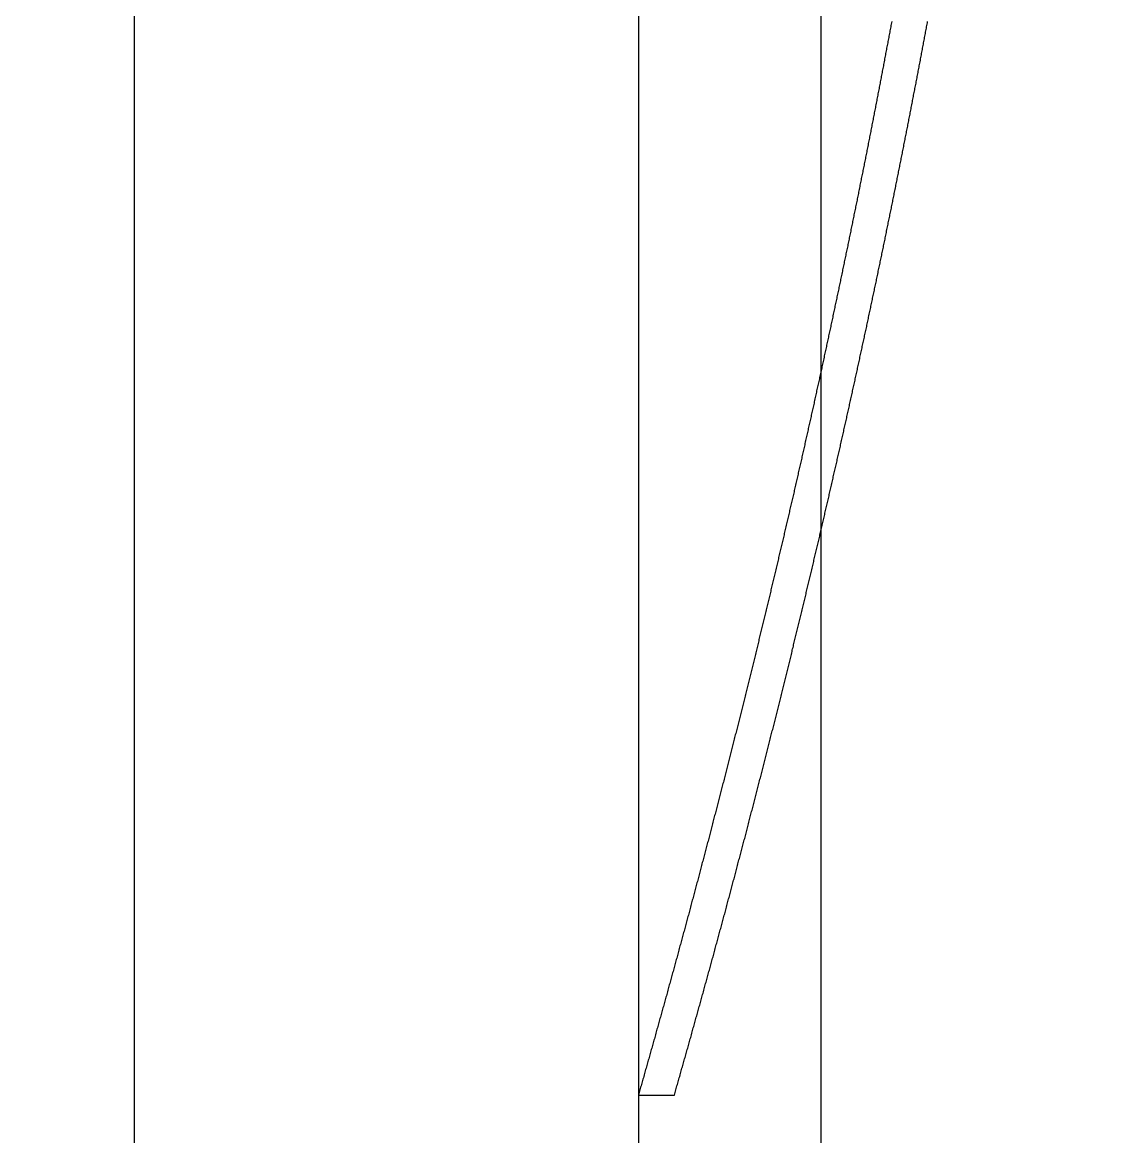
# Model space of a CAD drawing. Extents: x -3500 to 3500, y -1450 to 1450.
# Drawn here: x -722.826 to -719.561, y -223.124 to -219.807 of the extents above; entities that cross this region are included whole.
import ezdxf

# ---------------------------------------------------------------- set-up
doc = ezdxf.new("R2010")
doc.units = 0

msp = doc.modelspace()

# ---------------------------------------------------------------- linework, layer by layer
at = {"layer": 'EOS6MetalLayer'}
msp.add_lwpolyline([(-720.45, -235.028), (-723.45, -235.028), (-723.45, -1.5), (-867.564, -1.5), (-867.564, -235.028), (-870.564, -235.028), (-870.564, 1.5), (-723.45, 1.5), (-723.45, 235.028), (-720.45, 235.028)], close=True, dxfattribs=at)
at = {"layer": 'HBSiProtectLayer'}
msp.add_lwpolyline([(-720.993, -280), (-717.621, -280), (-717.621, 280), (-720.993, 280)], close=True, dxfattribs=at)
at = {"layer": 'NegLayer'}
msp.add_lwpolyline([(-722.493, -225), (-716.121, -225), (-716.121, 225), (-722.493, 225)], close=True, dxfattribs=at)
at = {"layer": 'SiLayer'}
msp.add_lwpolyline([(-720.2395, -219.804), (-720.2402, -219.808), (-720.241, -219.812), (-720.2417, -219.816), (-720.2424, -219.82), (-720.2432, -219.824), (-720.2439, -219.828), (-720.2447, -219.832), (-720.2454, -219.836), (-720.2462, -219.84), (-720.2469, -219.844), (-720.2477, -219.848), (-720.2484, -219.852), (-720.2492, -219.856), (-720.2499, -219.86), (-720.2507, -219.864), (-720.2514, -219.868), (-720.2522, -219.872), (-720.2529, -219.876), (-720.2537, -219.88), (-720.2544, -219.884), (-720.2552, -219.888), (-720.2559, -219.892), (-720.2567, -219.896), (-720.2574, -219.9), (-720.2582, -219.904), (-720.2589, -219.908), (-720.2597, -219.912), (-720.2605, -219.916), (-720.2612, -219.92), (-720.262, -219.924), (-720.2627, -219.928), (-720.2635, -219.932), (-720.2642, -219.936), (-720.265, -219.94), (-720.2658, -219.944), (-720.2665, -219.948), (-720.2673, -219.952), (-720.268, -219.956), (-720.2688, -219.96), (-720.2696, -219.964), (-720.2703, -219.968), (-720.2711, -219.972), (-720.2718, -219.976), (-720.2726, -219.98), (-720.2734, -219.984), (-720.2741, -219.988), (-720.2749, -219.992), (-720.2757, -219.996), (-720.2764, -220), (-720.2772, -220.004), (-720.278, -220.008), (-720.2787, -220.012), (-720.2795, -220.016), (-720.2803, -220.02), (-720.2811, -220.024), (-720.2818, -220.028), (-720.2826, -220.032), (-720.2834, -220.036), (-720.2841, -220.04), (-720.2849, -220.044), (-720.2857, -220.048), (-720.2865, -220.052), (-720.2872, -220.056), (-720.288, -220.06), (-720.2888, -220.064), (-720.2896, -220.068), (-720.2903, -220.072), (-720.2911, -220.076), (-720.2919, -220.08), (-720.2927, -220.084), (-720.2934, -220.088), (-720.2942, -220.092), (-720.295, -220.096), (-720.2958, -220.1), (-720.2965, -220.104), (-720.2973, -220.108), (-720.2981, -220.112), (-720.2989, -220.116), (-720.2997, -220.12), (-720.3005, -220.124), (-720.3012, -220.128), (-720.302, -220.132), (-720.3028, -220.136), (-720.3036, -220.14), (-720.3044, -220.144), (-720.3052, -220.148), (-720.3059, -220.152), (-720.3067, -220.156), (-720.3075, -220.16), (-720.3083, -220.164), (-720.3091, -220.168), (-720.3099, -220.172), (-720.3107, -220.176), (-720.3115, -220.18), (-720.3123, -220.184), (-720.313, -220.188), (-720.3138, -220.192), (-720.3146, -220.196), (-720.3154, -220.2), (-720.3162, -220.204), (-720.317, -220.208), (-720.3178, -220.212), (-720.3186, -220.216), (-720.3194, -220.22), (-720.3202, -220.224), (-720.321, -220.228), (-720.3218, -220.232), (-720.3226, -220.236), (-720.3234, -220.24), (-720.3242, -220.244), (-720.325, -220.248), (-720.3258, -220.252), (-720.3266, -220.256), (-720.3274, -220.26), (-720.3282, -220.264), (-720.329, -220.268), (-720.3298, -220.272), (-720.3306, -220.276), (-720.3314, -220.28), (-720.3322, -220.284), (-720.333, -220.288), (-720.3338, -220.292), (-720.3346, -220.296), (-720.3354, -220.3), (-720.3362, -220.304), (-720.337, -220.308), (-720.3378, -220.312), (-720.3386, -220.316), (-720.3394, -220.32), (-720.3402, -220.324), (-720.341, -220.328), (-720.3418, -220.332), (-720.3426, -220.336), (-720.3434, -220.34), (-720.3443, -220.344), (-720.3451, -220.348), (-720.3459, -220.352), (-720.3467, -220.356), (-720.3475, -220.36), (-720.3483, -220.364), (-720.3491, -220.368), (-720.3499, -220.372), (-720.3508, -220.376), (-720.3516, -220.38), (-720.3524, -220.384), (-720.3532, -220.388), (-720.354, -220.392), (-720.3548, -220.396), (-720.3557, -220.4), (-720.3565, -220.404), (-720.3573, -220.408), (-720.3581, -220.412), (-720.3589, -220.416), (-720.3597, -220.42), (-720.3606, -220.424), (-720.3614, -220.428), (-720.3622, -220.432), (-720.363, -220.436), (-720.3639, -220.44), (-720.3647, -220.444), (-720.3655, -220.448), (-720.3663, -220.452), (-720.3671, -220.456), (-720.368, -220.46), (-720.3688, -220.464), (-720.3696, -220.468), (-720.3704, -220.472), (-720.3713, -220.476), (-720.3721, -220.48), (-720.3729, -220.484), (-720.3738, -220.488), (-720.3746, -220.492), (-720.3754, -220.496), (-720.3762, -220.5), (-720.3771, -220.504), (-720.3779, -220.508), (-720.3787, -220.512), (-720.3796, -220.516), (-720.3804, -220.52), (-720.3812, -220.524), (-720.3821, -220.528), (-720.3829, -220.532), (-720.3837, -220.536), (-720.3846, -220.54), (-720.3854, -220.544), (-720.3862, -220.548), (-720.3871, -220.552), (-720.3879, -220.556), (-720.3888, -220.56), (-720.3896, -220.564), (-720.3904, -220.568), (-720.3913, -220.572), (-720.3921, -220.576), (-720.3929, -220.58), (-720.3938, -220.584), (-720.3946, -220.588), (-720.3955, -220.592), (-720.3963, -220.596), (-720.3972, -220.6), (-720.398, -220.604), (-720.3988, -220.608), (-720.3997, -220.612), (-720.4005, -220.616), (-720.4014, -220.62), (-720.4022, -220.624), (-720.4031, -220.628), (-720.4039, -220.632), (-720.4048, -220.636), (-720.4056, -220.64), (-720.4065, -220.644), (-720.4073, -220.648), (-720.4082, -220.652), (-720.409, -220.656), (-720.4099, -220.66), (-720.4107, -220.664), (-720.4116, -220.668), (-720.4124, -220.672), (-720.4133, -220.676), (-720.4141, -220.68), (-720.415, -220.684), (-720.4158, -220.688), (-720.4167, -220.692), (-720.4175, -220.696), (-720.4184, -220.7), (-720.4192, -220.704), (-720.4201, -220.708), (-720.4209, -220.712), (-720.4218, -220.716), (-720.4227, -220.72), (-720.4235, -220.724), (-720.4244, -220.728), (-720.4252, -220.732), (-720.4261, -220.736), (-720.427, -220.74), (-720.4278, -220.744), (-720.4287, -220.748), (-720.4295, -220.752), (-720.4304, -220.756), (-720.4313, -220.76), (-720.4321, -220.764), (-720.433, -220.768), (-720.4339, -220.772), (-720.4347, -220.776), (-720.4356, -220.78), (-720.4365, -220.784), (-720.4373, -220.788), (-720.4382, -220.792), (-720.4391, -220.796), (-720.4399, -220.8), (-720.4408, -220.804), (-720.4417, -220.808), (-720.4425, -220.812), (-720.4434, -220.816), (-720.4443, -220.82), (-720.4451, -220.824), (-720.446, -220.828), (-720.4469, -220.832), (-720.4478, -220.836), (-720.4486, -220.84), (-720.4495, -220.844), (-720.4504, -220.848), (-720.4512, -220.852), (-720.4521, -220.856), (-720.453, -220.86), (-720.4539, -220.864), (-720.4547, -220.868), (-720.4556, -220.872), (-720.4565, -220.876), (-720.4574, -220.88), (-720.4583, -220.884), (-720.4591, -220.888), (-720.46, -220.892), (-720.4609, -220.896), (-720.4618, -220.9), (-720.4627, -220.904), (-720.4635, -220.908), (-720.4644, -220.912), (-720.4653, -220.916), (-720.4662, -220.92), (-720.4671, -220.924), (-720.468, -220.928), (-720.4688, -220.932), (-720.4697, -220.936), (-720.4706, -220.94), (-720.4715, -220.944), (-720.4724, -220.948), (-720.4733, -220.952), (-720.4742, -220.956), (-720.475, -220.96), (-720.4759, -220.964), (-720.4768, -220.968), (-720.4777, -220.972), (-720.4786, -220.976), (-720.4795, -220.98), (-720.4804, -220.984), (-720.4813, -220.988), (-720.4822, -220.992), (-720.4831, -220.996), (-720.4839, -221), (-720.4848, -221.004), (-720.4857, -221.008), (-720.4866, -221.012), (-720.4875, -221.016), (-720.4884, -221.02), (-720.4893, -221.024), (-720.4902, -221.028), (-720.4911, -221.032), (-720.492, -221.036), (-720.4929, -221.04), (-720.4938, -221.044), (-720.4947, -221.048), (-720.4956, -221.052), (-720.4965, -221.056), (-720.4974, -221.06), (-720.4983, -221.064), (-720.4992, -221.068), (-720.5001, -221.072), (-720.501, -221.076), (-720.5019, -221.08), (-720.5028, -221.084), (-720.5037, -221.088), (-720.5046, -221.092), (-720.5055, -221.096), (-720.5064, -221.1), (-720.5073, -221.104), (-720.5082, -221.108), (-720.5091, -221.112), (-720.5101, -221.116), (-720.511, -221.12), (-720.5119, -221.124), (-720.5128, -221.128), (-720.5137, -221.132), (-720.5146, -221.136), (-720.5155, -221.14), (-720.5164, -221.144), (-720.5173, -221.148), (-720.5182, -221.152), (-720.5192, -221.156), (-720.5201, -221.16), (-720.521, -221.164), (-720.5219, -221.168), (-720.5228, -221.172), (-720.5237, -221.176), (-720.5246, -221.18), (-720.5256, -221.184), (-720.5265, -221.188), (-720.5274, -221.192), (-720.5283, -221.196), (-720.5292, -221.2), (-720.5301, -221.204), (-720.5311, -221.208), (-720.532, -221.212), (-720.5329, -221.216), (-720.5338, -221.22), (-720.5347, -221.224), (-720.5357, -221.228), (-720.5366, -221.232), (-720.5375, -221.236), (-720.5384, -221.24), (-720.5394, -221.244), (-720.5403, -221.248), (-720.5412, -221.252), (-720.5421, -221.256), (-720.5431, -221.26), (-720.544, -221.264), (-720.5449, -221.268), (-720.5458, -221.272), (-720.5468, -221.276), (-720.5477, -221.28), (-720.5486, -221.284), (-720.5496, -221.288), (-720.5505, -221.292), (-720.5514, -221.296), (-720.5523, -221.3), (-720.5533, -221.304), (-720.5542, -221.308), (-720.5551, -221.312), (-720.5561, -221.316), (-720.557, -221.32), (-720.5579, -221.324), (-720.5589, -221.328), (-720.5598, -221.332), (-720.5607, -221.336), (-720.5617, -221.34), (-720.5626, -221.344), (-720.5636, -221.348), (-720.5645, -221.352), (-720.5654, -221.356), (-720.5664, -221.36), (-720.5673, -221.364), (-720.5682, -221.368), (-720.5692, -221.372), (-720.5701, -221.376), (-720.5711, -221.38), (-720.572, -221.384), (-720.5729, -221.388), (-720.5739, -221.392), (-720.5748, -221.396), (-720.5758, -221.4), (-720.5767, -221.404), (-720.5777, -221.408), (-720.5786, -221.412), (-720.5796, -221.416), (-720.5805, -221.42), (-720.5814, -221.424), (-720.5824, -221.428), (-720.5833, -221.432), (-720.5843, -221.436), (-720.5852, -221.44), (-720.5862, -221.444), (-720.5871, -221.448), (-720.5881, -221.452), (-720.589, -221.456), (-720.59, -221.46), (-720.5909, -221.464), (-720.5919, -221.468), (-720.5928, -221.472), (-720.5938, -221.476), (-720.5947, -221.48), (-720.5957, -221.484), (-720.5967, -221.488), (-720.5976, -221.492), (-720.5986, -221.496), (-720.5995, -221.5), (-720.6005, -221.504), (-720.6014, -221.508), (-720.6024, -221.512), (-720.6033, -221.516), (-720.6043, -221.52), (-720.6053, -221.524), (-720.6062, -221.528), (-720.6072, -221.532), (-720.6081, -221.536), (-720.6091, -221.54), (-720.6101, -221.544), (-720.611, -221.548), (-720.612, -221.552), (-720.613, -221.556), (-720.6139, -221.56), (-720.6149, -221.564), (-720.6158, -221.568), (-720.6168, -221.572), (-720.6178, -221.576), (-720.6187, -221.58), (-720.6197, -221.584), (-720.6207, -221.588), (-720.6216, -221.592), (-720.6226, -221.596), (-720.6236, -221.6), (-720.6245, -221.604), (-720.6255, -221.608), (-720.6265, -221.612), (-720.6275, -221.616), (-720.6284, -221.62), (-720.6294, -221.624), (-720.6304, -221.628), (-720.6313, -221.632), (-720.6323, -221.636), (-720.6333, -221.64), (-720.6343, -221.644), (-720.6352, -221.648), (-720.6362, -221.652), (-720.6372, -221.656), (-720.6382, -221.66), (-720.6391, -221.664), (-720.6401, -221.668), (-720.6411, -221.672), (-720.6421, -221.676), (-720.643, -221.68), (-720.644, -221.684), (-720.645, -221.688), (-720.646, -221.692), (-720.647, -221.696), (-720.6479, -221.7), (-720.6489, -221.704), (-720.6499, -221.708), (-720.6509, -221.712), (-720.6519, -221.716), (-720.6529, -221.72), (-720.6538, -221.724), (-720.6548, -221.728), (-720.6558, -221.732), (-720.6568, -221.736), (-720.6578, -221.74), (-720.6588, -221.744), (-720.6598, -221.748), (-720.6607, -221.752), (-720.6617, -221.756), (-720.6627, -221.76), (-720.6637, -221.764), (-720.6647, -221.768), (-720.6657, -221.772), (-720.6667, -221.776), (-720.6677, -221.78), (-720.6687, -221.784), (-720.6697, -221.788), (-720.6706, -221.792), (-720.6716, -221.796), (-720.6726, -221.8), (-720.6736, -221.804), (-720.6746, -221.808), (-720.6756, -221.812), (-720.6766, -221.816), (-720.6776, -221.82), (-720.6786, -221.824), (-720.6796, -221.828), (-720.6806, -221.832), (-720.6816, -221.836), (-720.6826, -221.84), (-720.6836, -221.844), (-720.6846, -221.848), (-720.6856, -221.852), (-720.6866, -221.856), (-720.6876, -221.86), (-720.6886, -221.864), (-720.6896, -221.868), (-720.6906, -221.872), (-720.6916, -221.876), (-720.6926, -221.88), (-720.6936, -221.884), (-720.6946, -221.888), (-720.6956, -221.892), (-720.6966, -221.896), (-720.6976, -221.9), (-720.6986, -221.904), (-720.6996, -221.908), (-720.7006, -221.912), (-720.7017, -221.916), (-720.7027, -221.92), (-720.7037, -221.924), (-720.7047, -221.928), (-720.7057, -221.932), (-720.7067, -221.936), (-720.7077, -221.94), (-720.7087, -221.944), (-720.7097, -221.948), (-720.7108, -221.952), (-720.7118, -221.956), (-720.7128, -221.96), (-720.7138, -221.964), (-720.7148, -221.968), (-720.7158, -221.972), (-720.7168, -221.976), (-720.7179, -221.98), (-720.7189, -221.984), (-720.7199, -221.988), (-720.7209, -221.992), (-720.7219, -221.996), (-720.7229, -222), (-720.724, -222.004), (-720.725, -222.008), (-720.726, -222.012), (-720.727, -222.016), (-720.728, -222.02), (-720.7291, -222.024), (-720.7301, -222.028), (-720.7311, -222.032), (-720.7321, -222.036), (-720.7332, -222.04), (-720.7342, -222.044), (-720.7352, -222.048), (-720.7362, -222.052), (-720.7373, -222.056), (-720.7383, -222.06), (-720.7393, -222.064), (-720.7403, -222.068), (-720.7414, -222.072), (-720.7424, -222.076), (-720.7434, -222.08), (-720.7444, -222.084), (-720.7455, -222.088), (-720.7465, -222.092), (-720.7475, -222.096), (-720.7486, -222.1), (-720.7496, -222.104), (-720.7506, -222.108), (-720.7517, -222.112), (-720.7527, -222.116), (-720.7537, -222.12), (-720.7548, -222.124), (-720.7558, -222.128), (-720.7568, -222.132), (-720.7579, -222.136), (-720.7589, -222.14), (-720.7599, -222.144), (-720.761, -222.148), (-720.762, -222.152), (-720.7631, -222.156), (-720.7641, -222.16), (-720.7651, -222.164), (-720.7662, -222.168), (-720.7672, -222.172), (-720.7682, -222.176), (-720.7693, -222.18), (-720.7703, -222.184), (-720.7714, -222.188), (-720.7724, -222.192), (-720.7735, -222.196), (-720.7745, -222.2), (-720.7755, -222.204), (-720.7766, -222.208), (-720.7776, -222.212), (-720.7787, -222.216), (-720.7797, -222.22), (-720.7808, -222.224), (-720.7818, -222.228), (-720.7829, -222.232), (-720.7839, -222.236), (-720.785, -222.24), (-720.786, -222.244), (-720.7871, -222.248), (-720.7881, -222.252), (-720.7892, -222.256), (-720.7902, -222.26), (-720.7913, -222.264), (-720.7923, -222.268), (-720.7934, -222.272), (-720.7944, -222.276), (-720.7955, -222.28), (-720.7965, -222.284), (-720.7976, -222.288), (-720.7986, -222.292), (-720.7997, -222.296), (-720.8008, -222.3), (-720.8018, -222.304), (-720.8029, -222.308), (-720.8039, -222.312), (-720.805, -222.316), (-720.806, -222.32), (-720.8071, -222.324), (-720.8082, -222.328), (-720.8092, -222.332), (-720.8103, -222.336), (-720.8113, -222.34), (-720.8124, -222.344), (-720.8135, -222.348), (-720.8145, -222.352), (-720.8156, -222.356), (-720.8167, -222.36), (-720.8177, -222.364), (-720.8188, -222.368), (-720.8198, -222.372), (-720.8209, -222.376), (-720.822, -222.38), (-720.823, -222.384), (-720.8241, -222.388), (-720.8252, -222.392), (-720.8262, -222.396), (-720.8273, -222.4), (-720.8284, -222.404), (-720.8295, -222.408), (-720.8305, -222.412), (-720.8316, -222.416), (-720.8327, -222.42), (-720.8337, -222.424), (-720.8348, -222.428), (-720.8359, -222.432), (-720.837, -222.436), (-720.838, -222.44), (-720.8391, -222.444), (-720.8402, -222.448), (-720.8413, -222.452), (-720.8423, -222.456), (-720.8434, -222.46), (-720.8445, -222.464), (-720.8456, -222.468), (-720.8466, -222.472), (-720.8477, -222.476), (-720.8488, -222.48), (-720.8499, -222.484), (-720.8509, -222.488), (-720.852, -222.492), (-720.8531, -222.496), (-720.8542, -222.5), (-720.8553, -222.504), (-720.8564, -222.508), (-720.8574, -222.512), (-720.8585, -222.516), (-720.8596, -222.52), (-720.8607, -222.524), (-720.8618, -222.528), (-720.8629, -222.532), (-720.8639, -222.536), (-720.865, -222.54), (-720.8661, -222.544), (-720.8672, -222.548), (-720.8683, -222.552), (-720.8694, -222.556), (-720.8705, -222.56), (-720.8716, -222.564), (-720.8726, -222.568), (-720.8737, -222.572), (-720.8748, -222.576), (-720.8759, -222.58), (-720.877, -222.584), (-720.8781, -222.588), (-720.8792, -222.592), (-720.8803, -222.596), (-720.8814, -222.6), (-720.8825, -222.604), (-720.8836, -222.608), (-720.8847, -222.612), (-720.8858, -222.616), (-720.8869, -222.62), (-720.8879, -222.624), (-720.889, -222.628), (-720.8901, -222.632), (-720.8912, -222.636), (-720.8923, -222.64), (-720.8934, -222.644), (-720.8945, -222.648), (-720.8956, -222.652), (-720.8967, -222.656), (-720.8978, -222.66), (-720.8989, -222.664), (-720.9, -222.668), (-720.9011, -222.672), (-720.9022, -222.676), (-720.9034, -222.68), (-720.9045, -222.684), (-720.9056, -222.688), (-720.9067, -222.692), (-720.9078, -222.696), (-720.9089, -222.7), (-720.91, -222.704), (-720.9111, -222.708), (-720.9122, -222.712), (-720.9133, -222.716), (-720.9144, -222.72), (-720.9155, -222.724), (-720.9166, -222.728), (-720.9177, -222.732), (-720.9189, -222.736), (-720.92, -222.74), (-720.9211, -222.744), (-720.9222, -222.748), (-720.9233, -222.752), (-720.9244, -222.756), (-720.9255, -222.76), (-720.9266, -222.764), (-720.9278, -222.768), (-720.9289, -222.772), (-720.93, -222.776), (-720.9311, -222.78), (-720.9322, -222.784), (-720.9333, -222.788), (-720.9345, -222.792), (-720.9356, -222.796), (-720.9367, -222.8), (-720.9378, -222.804), (-720.9389, -222.808), (-720.94, -222.812), (-720.9412, -222.816), (-720.9423, -222.82), (-720.9434, -222.824), (-720.9445, -222.828), (-720.9457, -222.832), (-720.9468, -222.836), (-720.9479, -222.84), (-720.949, -222.844), (-720.9501, -222.848), (-720.9513, -222.852), (-720.9524, -222.856), (-720.9535, -222.86), (-720.9547, -222.864), (-720.9558, -222.868), (-720.9569, -222.872), (-720.958, -222.876), (-720.9592, -222.88), (-720.9603, -222.884), (-720.9614, -222.888), (-720.9625, -222.892), (-720.9637, -222.896), (-720.9648, -222.9), (-720.9659, -222.904), (-720.9671, -222.908), (-720.9682, -222.912), (-720.9693, -222.916), (-720.9705, -222.92), (-720.9716, -222.924), (-720.9727, -222.928), (-720.9739, -222.932), (-720.975, -222.936), (-720.9761, -222.94), (-720.9773, -222.944), (-720.9784, -222.948), (-720.9796, -222.952), (-720.9807, -222.956), (-720.9818, -222.96), (-720.983, -222.964), (-720.9841, -222.968), (-720.9853, -222.972), (-720.9864, -222.976), (-720.9875, -222.98), (-720.9887, -222.984), (-720.9898, -222.988), (-720.991, -222.992), (-720.9921, -222.996), (-720.9932, -223), (-720.8862, -223), (-720.8851, -222.996), (-720.884, -222.992), (-720.8828, -222.988), (-720.8817, -222.984), (-720.8805, -222.98), (-720.8794, -222.976), (-720.8783, -222.972), (-720.8771, -222.968), (-720.876, -222.964), (-720.8748, -222.96), (-720.8737, -222.956), (-720.8726, -222.952), (-720.8714, -222.948), (-720.8703, -222.944), (-720.8691, -222.94), (-720.868, -222.936), (-720.8669, -222.932), (-720.8657, -222.928), (-720.8646, -222.924), (-720.8635, -222.92), (-720.8623, -222.916), (-720.8612, -222.912), (-720.8601, -222.908), (-720.8589, -222.904), (-720.8578, -222.9), (-720.8567, -222.896), (-720.8555, -222.892), (-720.8544, -222.888), (-720.8533, -222.884), (-720.8522, -222.88), (-720.851, -222.876), (-720.8499, -222.872), (-720.8488, -222.868), (-720.8477, -222.864), (-720.8465, -222.86), (-720.8454, -222.856), (-720.8443, -222.852), (-720.8431, -222.848), (-720.842, -222.844), (-720.8409, -222.84), (-720.8398, -222.836), (-720.8387, -222.832), (-720.8375, -222.828), (-720.8364, -222.824), (-720.8353, -222.82), (-720.8342, -222.816), (-720.833, -222.812), (-720.8319, -222.808), (-720.8308, -222.804), (-720.8297, -222.8), (-720.8286, -222.796), (-720.8275, -222.792), (-720.8263, -222.788), (-720.8252, -222.784), (-720.8241, -222.78), (-720.823, -222.776), (-720.8219, -222.772), (-720.8208, -222.768), (-720.8196, -222.764), (-720.8185, -222.76), (-720.8174, -222.756), (-720.8163, -222.752), (-720.8152, -222.748), (-720.8141, -222.744), (-720.813, -222.74), (-720.8119, -222.736), (-720.8107, -222.732), (-720.8096, -222.728), (-720.8085, -222.724), (-720.8074, -222.72), (-720.8063, -222.716), (-720.8052, -222.712), (-720.8041, -222.708), (-720.803, -222.704), (-720.8019, -222.7), (-720.8008, -222.696), (-720.7997, -222.692), (-720.7986, -222.688), (-720.7975, -222.684), (-720.7964, -222.68), (-720.7952, -222.676), (-720.7941, -222.672), (-720.793, -222.668), (-720.7919, -222.664), (-720.7908, -222.66), (-720.7897, -222.656), (-720.7886, -222.652), (-720.7875, -222.648), (-720.7864, -222.644), (-720.7853, -222.64), (-720.7842, -222.636), (-720.7831, -222.632), (-720.782, -222.628), (-720.7809, -222.624), (-720.7799, -222.62), (-720.7788, -222.616), (-720.7777, -222.612), (-720.7766, -222.608), (-720.7755, -222.604), (-720.7744, -222.6), (-720.7733, -222.596), (-720.7722, -222.592), (-720.7711, -222.588), (-720.77, -222.584), (-720.7689, -222.58), (-720.7678, -222.576), (-720.7667, -222.572), (-720.7656, -222.568), (-720.7646, -222.564), (-720.7635, -222.56), (-720.7624, -222.556), (-720.7613, -222.552), (-720.7602, -222.548), (-720.7591, -222.544), (-720.758, -222.54), (-720.7569, -222.536), (-720.7559, -222.532), (-720.7548, -222.528), (-720.7537, -222.524), (-720.7526, -222.52), (-720.7515, -222.516), (-720.7504, -222.512), (-720.7494, -222.508), (-720.7483, -222.504), (-720.7472, -222.5), (-720.7461, -222.496), (-720.745, -222.492), (-720.7439, -222.488), (-720.7429, -222.484), (-720.7418, -222.48), (-720.7407, -222.476), (-720.7396, -222.472), (-720.7386, -222.468), (-720.7375, -222.464), (-720.7364, -222.46), (-720.7353, -222.456), (-720.7343, -222.452), (-720.7332, -222.448), (-720.7321, -222.444), (-720.731, -222.44), (-720.73, -222.436), (-720.7289, -222.432), (-720.7278, -222.428), (-720.7267, -222.424), (-720.7257, -222.42), (-720.7246, -222.416), (-720.7235, -222.412), (-720.7225, -222.408), (-720.7214, -222.404), (-720.7203, -222.4), (-720.7192, -222.396), (-720.7182, -222.392), (-720.7171, -222.388), (-720.716, -222.384), (-720.715, -222.38), (-720.7139, -222.376), (-720.7128, -222.372), (-720.7118, -222.368), (-720.7107, -222.364), (-720.7097, -222.36), (-720.7086, -222.356), (-720.7075, -222.352), (-720.7065, -222.348), (-720.7054, -222.344), (-720.7043, -222.34), (-720.7033, -222.336), (-720.7022, -222.332), (-720.7012, -222.328), (-720.7001, -222.324), (-720.699, -222.32), (-720.698, -222.316), (-720.6969, -222.312), (-720.6959, -222.308), (-720.6948, -222.304), (-720.6938, -222.3), (-720.6927, -222.296), (-720.6916, -222.292), (-720.6906, -222.288), (-720.6895, -222.284), (-720.6885, -222.28), (-720.6874, -222.276), (-720.6864, -222.272), (-720.6853, -222.268), (-720.6843, -222.264), (-720.6832, -222.26), (-720.6822, -222.256), (-720.6811, -222.252), (-720.6801, -222.248), (-720.679, -222.244), (-720.678, -222.24), (-720.6769, -222.236), (-720.6759, -222.232), (-720.6748, -222.228), (-720.6738, -222.224), (-720.6727, -222.22), (-720.6717, -222.216), (-720.6706, -222.212), (-720.6696, -222.208), (-720.6685, -222.204), (-720.6675, -222.2), (-720.6665, -222.196), (-720.6654, -222.192), (-720.6644, -222.188), (-720.6633, -222.184), (-720.6623, -222.18), (-720.6612, -222.176), (-720.6602, -222.172), (-720.6592, -222.168), (-720.6581, -222.164), (-720.6571, -222.16), (-720.6561, -222.156), (-720.655, -222.152), (-720.654, -222.148), (-720.6529, -222.144), (-720.6519, -222.14), (-720.6509, -222.136), (-720.6498, -222.132), (-720.6488, -222.128), (-720.6478, -222.124), (-720.6467, -222.12), (-720.6457, -222.116), (-720.6447, -222.112), (-720.6436, -222.108), (-720.6426, -222.104), (-720.6416, -222.1), (-720.6405, -222.096), (-720.6395, -222.092), (-720.6385, -222.088), (-720.6374, -222.084), (-720.6364, -222.08), (-720.6354, -222.076), (-720.6344, -222.072), (-720.6333, -222.068), (-720.6323, -222.064), (-720.6313, -222.06), (-720.6303, -222.056), (-720.6292, -222.052), (-720.6282, -222.048), (-720.6272, -222.044), (-720.6262, -222.04), (-720.6251, -222.036), (-720.6241, -222.032), (-720.6231, -222.028), (-720.6221, -222.024), (-720.621, -222.02), (-720.62, -222.016), (-720.619, -222.012), (-720.618, -222.008), (-720.617, -222.004), (-720.6159, -222), (-720.6149, -221.996), (-720.6139, -221.992), (-720.6129, -221.988), (-720.6119, -221.984), (-720.6109, -221.98), (-720.6098, -221.976), (-720.6088, -221.972), (-720.6078, -221.968), (-720.6068, -221.964), (-720.6058, -221.96), (-720.6048, -221.956), (-720.6038, -221.952), (-720.6027, -221.948), (-720.6017, -221.944), (-720.6007, -221.94), (-720.5997, -221.936), (-720.5987, -221.932), (-720.5977, -221.928), (-720.5967, -221.924), (-720.5957, -221.92), (-720.5947, -221.916), (-720.5936, -221.912), (-720.5926, -221.908), (-720.5916, -221.904), (-720.5906, -221.9), (-720.5896, -221.896), (-720.5886, -221.892), (-720.5876, -221.888), (-720.5866, -221.884), (-720.5856, -221.88), (-720.5846, -221.876), (-720.5836, -221.872), (-720.5826, -221.868), (-720.5816, -221.864), (-720.5806, -221.86), (-720.5796, -221.856), (-720.5786, -221.852), (-720.5776, -221.848), (-720.5766, -221.844), (-720.5756, -221.84), (-720.5746, -221.836), (-720.5736, -221.832), (-720.5726, -221.828), (-720.5716, -221.824), (-720.5706, -221.82), (-720.5696, -221.816), (-720.5686, -221.812), (-720.5676, -221.808), (-720.5666, -221.804), (-720.5656, -221.8), (-720.5646, -221.796), (-720.5636, -221.792), (-720.5627, -221.788), (-720.5617, -221.784), (-720.5607, -221.78), (-720.5597, -221.776), (-720.5587, -221.772), (-720.5577, -221.768), (-720.5567, -221.764), (-720.5557, -221.76), (-720.5547, -221.756), (-720.5537, -221.752), (-720.5528, -221.748), (-720.5518, -221.744), (-720.5508, -221.74), (-720.5498, -221.736), (-720.5488, -221.732), (-720.5478, -221.728), (-720.5468, -221.724), (-720.5459, -221.72), (-720.5449, -221.716), (-720.5439, -221.712), (-720.5429, -221.708), (-720.5419, -221.704), (-720.5409, -221.7), (-720.54, -221.696), (-720.539, -221.692), (-720.538, -221.688), (-720.537, -221.684), (-720.536, -221.68), (-720.5351, -221.676), (-720.5341, -221.672), (-720.5331, -221.668), (-720.5321, -221.664), (-720.5312, -221.66), (-720.5302, -221.656), (-720.5292, -221.652), (-720.5282, -221.648), (-720.5273, -221.644), (-720.5263, -221.64), (-720.5253, -221.636), (-720.5243, -221.632), (-720.5234, -221.628), (-720.5224, -221.624), (-720.5214, -221.62), (-720.5205, -221.616), (-720.5195, -221.612), (-720.5185, -221.608), (-720.5175, -221.604), (-720.5166, -221.6), (-720.5156, -221.596), (-720.5146, -221.592), (-720.5137, -221.588), (-720.5127, -221.584), (-720.5117, -221.58), (-720.5108, -221.576), (-720.5098, -221.572), (-720.5088, -221.568), (-720.5079, -221.564), (-720.5069, -221.56), (-720.506, -221.556), (-720.505, -221.552), (-720.504, -221.548), (-720.5031, -221.544), (-720.5021, -221.54), (-720.5011, -221.536), (-720.5002, -221.532), (-720.4992, -221.528), (-720.4983, -221.524), (-720.4973, -221.52), (-720.4963, -221.516), (-720.4954, -221.512), (-720.4944, -221.508), (-720.4935, -221.504), (-720.4925, -221.5), (-720.4916, -221.496), (-720.4906, -221.492), (-720.4897, -221.488), (-720.4887, -221.484), (-720.4877, -221.48), (-720.4868, -221.476), (-720.4858, -221.472), (-720.4849, -221.468), (-720.4839, -221.464), (-720.483, -221.46), (-720.482, -221.456), (-720.4811, -221.452), (-720.4801, -221.448), (-720.4792, -221.444), (-720.4782, -221.44), (-720.4773, -221.436), (-720.4763, -221.432), (-720.4754, -221.428), (-720.4744, -221.424), (-720.4735, -221.42), (-720.4726, -221.416), (-720.4716, -221.412), (-720.4707, -221.408), (-720.4697, -221.404), (-720.4688, -221.4), (-720.4678, -221.396), (-720.4669, -221.392), (-720.4659, -221.388), (-720.465, -221.384), (-720.4641, -221.38), (-720.4631, -221.376), (-720.4622, -221.372), (-720.4612, -221.368), (-720.4603, -221.364), (-720.4594, -221.36), (-720.4584, -221.356), (-720.4575, -221.352), (-720.4566, -221.348), (-720.4556, -221.344), (-720.4547, -221.34), (-720.4537, -221.336), (-720.4528, -221.332), (-720.4519, -221.328), (-720.4509, -221.324), (-720.45, -221.32), (-720.4491, -221.316), (-720.4481, -221.312), (-720.4472, -221.308), (-720.4463, -221.304), (-720.4453, -221.3), (-720.4444, -221.296), (-720.4435, -221.292), (-720.4426, -221.288), (-720.4416, -221.284), (-720.4407, -221.28), (-720.4398, -221.276), (-720.4388, -221.272), (-720.4379, -221.268), (-720.437, -221.264), (-720.4361, -221.26), (-720.4351, -221.256), (-720.4342, -221.252), (-720.4333, -221.248), (-720.4324, -221.244), (-720.4314, -221.24), (-720.4305, -221.236), (-720.4296, -221.232), (-720.4287, -221.228), (-720.4277, -221.224), (-720.4268, -221.22), (-720.4259, -221.216), (-720.425, -221.212), (-720.4241, -221.208), (-720.4231, -221.204), (-720.4222, -221.2), (-720.4213, -221.196), (-720.4204, -221.192), (-720.4195, -221.188), (-720.4186, -221.184), (-720.4176, -221.18), (-720.4167, -221.176), (-720.4158, -221.172), (-720.4149, -221.168), (-720.414, -221.164), (-720.4131, -221.16), (-720.4122, -221.156), (-720.4112, -221.152), (-720.4103, -221.148), (-720.4094, -221.144), (-720.4085, -221.14), (-720.4076, -221.136), (-720.4067, -221.132), (-720.4058, -221.128), (-720.4049, -221.124), (-720.404, -221.12), (-720.4031, -221.116), (-720.4021, -221.112), (-720.4012, -221.108), (-720.4003, -221.104), (-720.3994, -221.1), (-720.3985, -221.096), (-720.3976, -221.092), (-720.3967, -221.088), (-720.3958, -221.084), (-720.3949, -221.08), (-720.394, -221.076), (-720.3931, -221.072), (-720.3922, -221.068), (-720.3913, -221.064), (-720.3904, -221.06), (-720.3895, -221.056), (-720.3886, -221.052), (-720.3877, -221.048), (-720.3868, -221.044), (-720.3859, -221.04), (-720.385, -221.036), (-720.3841, -221.032), (-720.3832, -221.028), (-720.3823, -221.024), (-720.3814, -221.02), (-720.3805, -221.016), (-720.3796, -221.012), (-720.3787, -221.008), (-720.3778, -221.004), (-720.3769, -221), (-720.3761, -220.996), (-720.3752, -220.992), (-720.3743, -220.988), (-720.3734, -220.984), (-720.3725, -220.98), (-720.3716, -220.976), (-720.3707, -220.972), (-720.3698, -220.968), (-720.3689, -220.964), (-720.368, -220.96), (-720.3672, -220.956), (-720.3663, -220.952), (-720.3654, -220.948), (-720.3645, -220.944), (-720.3636, -220.94), (-720.3627, -220.936), (-720.3618, -220.932), (-720.361, -220.928), (-720.3601, -220.924), (-720.3592, -220.92), (-720.3583, -220.916), (-720.3574, -220.912), (-720.3565, -220.908), (-720.3557, -220.904), (-720.3548, -220.9), (-720.3539, -220.896), (-720.353, -220.892), (-720.3521, -220.888), (-720.3513, -220.884), (-720.3504, -220.88), (-720.3495, -220.876), (-720.3486, -220.872), (-720.3477, -220.868), (-720.3469, -220.864), (-720.346, -220.86), (-720.3451, -220.856), (-720.3442, -220.852), (-720.3434, -220.848), (-720.3425, -220.844), (-720.3416, -220.84), (-720.3408, -220.836), (-720.3399, -220.832), (-720.339, -220.828), (-720.3381, -220.824), (-720.3373, -220.82), (-720.3364, -220.816), (-720.3355, -220.812), (-720.3347, -220.808), (-720.3338, -220.804), (-720.3329, -220.8), (-720.3321, -220.796), (-720.3312, -220.792), (-720.3303, -220.788), (-720.3295, -220.784), (-720.3286, -220.78), (-720.3277, -220.776), (-720.3269, -220.772), (-720.326, -220.768), (-720.3251, -220.764), (-720.3243, -220.76), (-720.3234, -220.756), (-720.3225, -220.752), (-720.3217, -220.748), (-720.3208, -220.744), (-720.32, -220.74), (-720.3191, -220.736), (-720.3182, -220.732), (-720.3174, -220.728), (-720.3165, -220.724), (-720.3157, -220.72), (-720.3148, -220.716), (-720.3139, -220.712), (-720.3131, -220.708), (-720.3122, -220.704), (-720.3114, -220.7), (-720.3105, -220.696), (-720.3097, -220.692), (-720.3088, -220.688), (-720.308, -220.684), (-720.3071, -220.68), (-720.3063, -220.676), (-720.3054, -220.672), (-720.3046, -220.668), (-720.3037, -220.664), (-720.3029, -220.66), (-720.302, -220.656), (-720.3012, -220.652), (-720.3003, -220.648), (-720.2995, -220.644), (-720.2986, -220.64), (-720.2978, -220.636), (-720.2969, -220.632), (-720.2961, -220.628), (-720.2952, -220.624), (-720.2944, -220.62), (-720.2935, -220.616), (-720.2927, -220.612), (-720.2918, -220.608), (-720.291, -220.604), (-720.2902, -220.6), (-720.2893, -220.596), (-720.2885, -220.592), (-720.2876, -220.588), (-720.2868, -220.584), (-720.2859, -220.58), (-720.2851, -220.576), (-720.2843, -220.572), (-720.2834, -220.568), (-720.2826, -220.564), (-720.2818, -220.56), (-720.2809, -220.556), (-720.2801, -220.552), (-720.2792, -220.548), (-720.2784, -220.544), (-720.2776, -220.54), (-720.2767, -220.536), (-720.2759, -220.532), (-720.2751, -220.528), (-720.2742, -220.524), (-720.2734, -220.52), (-720.2726, -220.516), (-720.2717, -220.512), (-720.2709, -220.508), (-720.2701, -220.504), (-720.2692, -220.5), (-720.2684, -220.496), (-720.2676, -220.492), (-720.2668, -220.488), (-720.2659, -220.484), (-720.2651, -220.48), (-720.2643, -220.476), (-720.2634, -220.472), (-720.2626, -220.468), (-720.2618, -220.464), (-720.261, -220.46), (-720.2601, -220.456), (-720.2593, -220.452), (-720.2585, -220.448), (-720.2577, -220.444), (-720.2569, -220.44), (-720.256, -220.436), (-720.2552, -220.432), (-720.2544, -220.428), (-720.2536, -220.424), (-720.2527, -220.42), (-720.2519, -220.416), (-720.2511, -220.412), (-720.2503, -220.408), (-720.2495, -220.404), (-720.2487, -220.4), (-720.2478, -220.396), (-720.247, -220.392), (-720.2462, -220.388), (-720.2454, -220.384), (-720.2446, -220.38), (-720.2438, -220.376), (-720.2429, -220.372), (-720.2421, -220.368), (-720.2413, -220.364), (-720.2405, -220.36), (-720.2397, -220.356), (-720.2389, -220.352), (-720.2381, -220.348), (-720.2373, -220.344), (-720.2364, -220.34), (-720.2356, -220.336), (-720.2348, -220.332), (-720.234, -220.328), (-720.2332, -220.324), (-720.2324, -220.32), (-720.2316, -220.316), (-720.2308, -220.312), (-720.23, -220.308), (-720.2292, -220.304), (-720.2284, -220.3), (-720.2276, -220.296), (-720.2268, -220.292), (-720.226, -220.288), (-720.2252, -220.284), (-720.2244, -220.28), (-720.2236, -220.276), (-720.2228, -220.272), (-720.222, -220.268), (-720.2212, -220.264), (-720.2204, -220.26), (-720.2196, -220.256), (-720.2188, -220.252), (-720.218, -220.248), (-720.2172, -220.244), (-720.2164, -220.24), (-720.2156, -220.236), (-720.2148, -220.232), (-720.214, -220.228), (-720.2132, -220.224), (-720.2124, -220.22), (-720.2116, -220.216), (-720.2108, -220.212), (-720.21, -220.208), (-720.2092, -220.204), (-720.2084, -220.2), (-720.2076, -220.196), (-720.2068, -220.192), (-720.206, -220.188), (-720.2053, -220.184), (-720.2045, -220.18), (-720.2037, -220.176), (-720.2029, -220.172), (-720.2021, -220.168), (-720.2013, -220.164), (-720.2005, -220.16), (-720.1997, -220.156), (-720.1989, -220.152), (-720.1982, -220.148), (-720.1974, -220.144), (-720.1966, -220.14), (-720.1958, -220.136), (-720.195, -220.132), (-720.1942, -220.128), (-720.1935, -220.124), (-720.1927, -220.12), (-720.1919, -220.116), (-720.1911, -220.112), (-720.1903, -220.108), (-720.1895, -220.104), (-720.1888, -220.1), (-720.188, -220.096), (-720.1872, -220.092), (-720.1864, -220.088), (-720.1857, -220.084), (-720.1849, -220.08), (-720.1841, -220.076), (-720.1833, -220.072), (-720.1826, -220.068), (-720.1818, -220.064), (-720.181, -220.06), (-720.1802, -220.056), (-720.1795, -220.052), (-720.1787, -220.048), (-720.1779, -220.044), (-720.1771, -220.04), (-720.1764, -220.036), (-720.1756, -220.032), (-720.1748, -220.028), (-720.1741, -220.024), (-720.1733, -220.02), (-720.1725, -220.016), (-720.1717, -220.012), (-720.171, -220.008), (-720.1702, -220.004), (-720.1694, -220), (-720.1687, -219.996), (-720.1679, -219.992), (-720.1671, -219.988), (-720.1664, -219.984), (-720.1656, -219.98), (-720.1648, -219.976), (-720.1641, -219.972), (-720.1633, -219.968), (-720.1626, -219.964), (-720.1618, -219.96), (-720.161, -219.956), (-720.1603, -219.952), (-720.1595, -219.948), (-720.1588, -219.944), (-720.158, -219.94), (-720.1572, -219.936), (-720.1565, -219.932), (-720.1557, -219.928), (-720.155, -219.924), (-720.1542, -219.92), (-720.1535, -219.916), (-720.1527, -219.912), (-720.1519, -219.908), (-720.1512, -219.904), (-720.1504, -219.9), (-720.1497, -219.896), (-720.1489, -219.892), (-720.1482, -219.888), (-720.1474, -219.884), (-720.1467, -219.88), (-720.1459, -219.876), (-720.1452, -219.872), (-720.1444, -219.868), (-720.1437, -219.864), (-720.1429, -219.86), (-720.1422, -219.856), (-720.1414, -219.852), (-720.1407, -219.848), (-720.1399, -219.844), (-720.1392, -219.84), (-720.1384, -219.836), (-720.1377, -219.832), (-720.1369, -219.828), (-720.1362, -219.824), (-720.1354, -219.82), (-720.1347, -219.816), (-720.134, -219.812), (-720.1332, -219.808), (-720.1325, -219.804)], dxfattribs=at)

doc.saveas('drawing.dxf')
